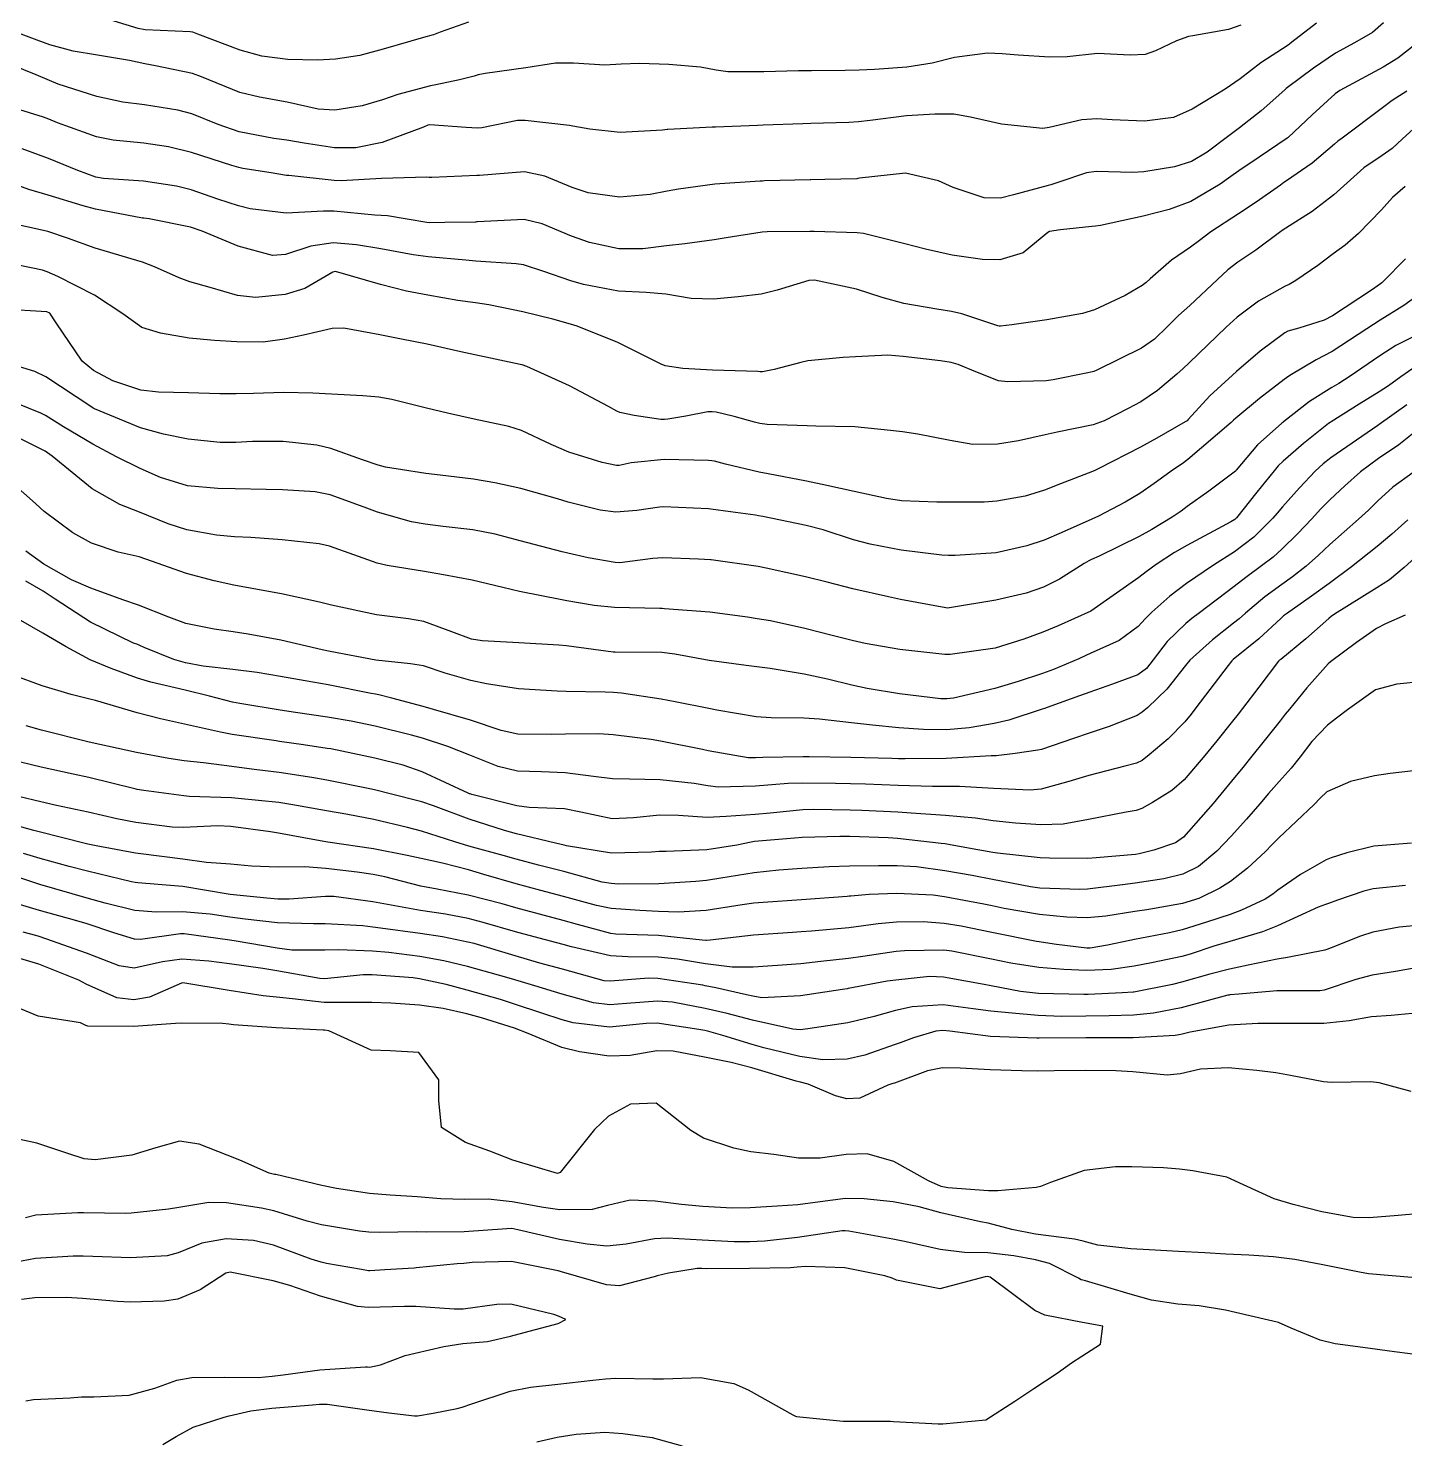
# Model space of a CAD drawing. Header units: metres. Extents: x 307586 to 320046, y 7427249 to 7434250.
# Drawn here: x 319267.7 to 319325.6, y 7429611.4 to 7429670.7 of the extents above; entities that cross this region are included whole.
import ezdxf

# ---------------------------------------------------------------- set-up
doc = ezdxf.new("R2010")
doc.units = ezdxf.units.M
doc.header["$MEASUREMENT"] = 0
doc.layers.add('Curvas de Nivel 1m', color=11, linetype='Continuous')
doc.layers.add('Curvas de Nivel 5m', color=15, linetype='Continuous')

msp = doc.modelspace()

# ---------------------------------------------------------------- linework, layer by layer
at = {"layer": 'Curvas de Nivel 1m', "flags": 128}
for points, elevation in [([(319324.676, 7429670.905), (319324.214, 7429670.502), (319323.452, 7429670.058), (319322.659, 7429669.629), (319321.727, 7429669.004), (319320.644, 7429668.188), (319320.59, 7429668.144), (319320.527, 7429668.091), (319319.531, 7429667.204), (319318.627, 7429666.494), (319318.124, 7429666.117), (319317.27, 7429665.473), (319316.607, 7429665.083), (319315.888, 7429664.863), (319314.6, 7429664.642), (319314.145, 7429664.621), (319312.6, 7429664.66), (319312.195, 7429664.598), (319311.042, 7429664.206), (319310.703, 7429664.098), (319310.592, 7429664.07), (319309.128, 7429663.684), (319308.586, 7429663.545), (319307.902, 7429663.557), (319306.59, 7429663.995), (319305.976, 7429664.266), (319304.598, 7429664.595), (319302.66, 7429664.375), (319302.593, 7429664.361), (319302.546, 7429664.358), (319301.212, 7429664.324), (319300.613, 7429664.309), (319300.593, 7429664.309), (319298.678, 7429664.264), (319298.592, 7429664.26), (319298.495, 7429664.255), (319296.59, 7429664.129), (319295.062, 7429663.922), (319294.587, 7429663.832), (319293.867, 7429663.692), (319292.584, 7429663.581), (319291.261, 7429663.769), (319290.588, 7429663.985), (319289.44, 7429664.462), (319288.595, 7429664.645), (319286.703, 7429664.498), (319286.593, 7429664.488), (319284.7, 7429664.411), (319284.592, 7429664.411), (319284.487, 7429664.417), (319282.591, 7429664.366), (319280.889, 7429664.268), (319280.59, 7429664.277), (319278.69, 7429664.491), (319278.592, 7429664.495), (319278.506, 7429664.506), (319277.953, 7429664.6), (319276.762, 7429664.785), (319276.595, 7429664.824), (319276.3, 7429664.919), (319274.601, 7429665.463), (319273.64, 7429665.691), (319272.605, 7429665.845), (319271.31, 7429665.978), (319270.607, 7429666.111), (319268.973, 7429666.706), (319268.615, 7429666.859), (319268.385, 7429666.945), (319266.624, 7429667.482)], 797), ([(319318.673, 7429670.806), (319318.164, 7429670.624), (319316.666, 7429670.365), (319316.478, 7429670.33), (319315.978, 7429670.147), (319315.091, 7429669.724), (319314.657, 7429669.568), (319314.033, 7429669.545), (319312.657, 7429669.617), (319311.379, 7429669.479), (319310.655, 7429669.459), (319309.329, 7429669.551), (319308.657, 7429669.596), (319308.041, 7429669.624), (319306.655, 7429669.443), (319305.715, 7429669.207), (319304.65, 7429669.036), (319303.295, 7429668.946), (319302.649, 7429668.913), (319302.061, 7429668.903), (319300.649, 7429668.889), (319300.097, 7429668.887), (319298.648, 7429668.851), (319297.125, 7429668.85), (319296.648, 7429668.917), (319295.989, 7429669.047), (319294.65, 7429669.148), (319293.427, 7429669.195), (319292.65, 7429669.165), (319291.962, 7429669.125), (319290.65, 7429669.205), (319289.899, 7429669.209), (319288.648, 7429669.016), (319286.932, 7429668.782), (319286.645, 7429668.722), (319286.478, 7429668.668), (319285.864, 7429668.508), (319284.861, 7429668.296), (319284.639, 7429668.257), (319283.274, 7429667.899), (319282.63, 7429667.664), (319281.766, 7429667.418), (319280.623, 7429667.231), (319279.92, 7429667.28), (319278.628, 7429667.573), (319277.457, 7429667.781), (319276.633, 7429667.985), (319275.025, 7429668.636), (319274.644, 7429668.774), (319273.087, 7429669.103), (319272.648, 7429669.188), (319272.001, 7429669.325), (319270.652, 7429669.549), (319269.639, 7429669.715), (319268.656, 7429669.982), (319268.116, 7429670.177), (319266.663, 7429670.725)], 799), ([(319321.859, 7429670.895), (319320.822, 7429670.088), (319320.732, 7429670.019), (319320.662, 7429669.972), (319319.525, 7429669.231), (319318.647, 7429668.559), (319318.023, 7429668.119), (319316.634, 7429667.272), (319315.846, 7429666.933), (319314.629, 7429666.772), (319313.274, 7429666.825), (319312.63, 7429666.867), (319312.002, 7429666.824), (319310.626, 7429666.503), (319310.366, 7429666.472), (319308.627, 7429666.645), (319307.329, 7429666.948), (319306.631, 7429667.066), (319305.829, 7429667.07), (319304.63, 7429666.995), (319303.117, 7429666.8), (319302.619, 7429666.741), (319302.208, 7429666.725), (319300.618, 7429666.681), (319300.284, 7429666.667), (319298.617, 7429666.607), (319298.372, 7429666.599), (319296.615, 7429666.524), (319296.477, 7429666.519), (319294.613, 7429666.428), (319294.588, 7429666.426), (319294.394, 7429666.403), (319292.612, 7429666.3), (319291.329, 7429666.443), (319290.615, 7429666.568), (319290.48, 7429666.586), (319288.618, 7429666.808), (319288.292, 7429666.801), (319286.794, 7429666.497), (319286.613, 7429666.48), (319286.141, 7429666.505), (319284.614, 7429666.625), (319284.529, 7429666.607), (319284.35, 7429666.524), (319282.606, 7429665.88), (319281.505, 7429665.66), (319280.604, 7429665.661), (319279.339, 7429665.849), (319278.607, 7429665.977), (319278.062, 7429666.053), (319276.61, 7429666.333), (319275.729, 7429666.629), (319274.619, 7429667.076), (319274.031, 7429667.239), (319272.625, 7429667.457), (319271.726, 7429667.579), (319270.63, 7429667.808), (319269.009, 7429668.334), (319268.64, 7429668.485), (319268.086, 7429668.718), (319267.048, 7429669.135)], 798), ([(319326.041, 7429670.026), (319325.274, 7429669.417), (319324.653, 7429669.039), (319322.845, 7429668.067), (319322.642, 7429667.929), (319321.673, 7429667.039), (319320.666, 7429666.09), (319320.644, 7429666.069), (319320.622, 7429666.055), (319319.447, 7429665.265), (319318.602, 7429664.692), (319318.265, 7429664.447), (319317.815, 7429664.122), (319316.586, 7429663.401), (319315.669, 7429663.062), (319314.579, 7429662.78), (319312.785, 7429662.397), (319312.575, 7429662.364), (319312.42, 7429662.346), (319311.103, 7429662.205), (319310.644, 7429662.137), (319310.571, 7429662.092), (319309.532, 7429661.247), (319308.554, 7429660.955), (319307.833, 7429660.962), (319306.556, 7429661.145), (319305.428, 7429661.403), (319304.563, 7429661.623), (319302.824, 7429662.051), (319302.57, 7429662.088), (319300.759, 7429662.139), (319300.57, 7429662.143), (319298.788, 7429662.13), (319298.569, 7429662.111), (319297.059, 7429661.879), (319296.564, 7429661.795), (319295.329, 7429661.625), (319294.56, 7429661.543), (319293.558, 7429661.415), (319292.558, 7429661.409), (319291.324, 7429661.68), (319290.565, 7429661.948), (319289.34, 7429662.462), (319288.575, 7429662.648), (319286.62, 7429662.546), (319286.573, 7429662.542), (319286.535, 7429662.538), (319285.24, 7429662.513), (319284.586, 7429662.507), (319284.487, 7429662.521), (319282.832, 7429662.802), (319282.576, 7429662.815), (319282.308, 7429662.82), (319280.577, 7429662.995), (319280.154, 7429662.998), (319278.576, 7429662.913), (319277.063, 7429663.098), (319276.579, 7429663.22), (319275.706, 7429663.505), (319274.585, 7429663.885), (319273.976, 7429664.038), (319272.589, 7429664.256), (319270.908, 7429664.368), (319270.59, 7429664.428), (319269.828, 7429664.698), (319268.598, 7429665.208), (319267.486, 7429665.611)], 796), ([(319326.071, 7429666.583), (319325.465, 7429666.032), (319325.03, 7429665.623), (319324.612, 7429665.335), (319323.842, 7429664.814), (319323.007, 7429664.064), (319322.589, 7429663.674), (319321.682, 7429662.979), (319320.575, 7429662.279), (319320.458, 7429662.208), (319320.298, 7429662.093), (319319.308, 7429661.357), (319318.554, 7429660.847), (319318.136, 7429660.529), (319317.696, 7429660.123), (319316.532, 7429659.033), (319316.063, 7429658.609), (319315.597, 7429658.149), (319315.049, 7429657.623), (319314.514, 7429657.24), (319312.633, 7429656.317), (319312.504, 7429656.267), (319312.443, 7429656.251), (319312.182, 7429656.193), (319310.8, 7429655.905), (319310.498, 7429655.87), (319308.894, 7429655.829), (319308.498, 7429655.874), (319307.546, 7429656.244), (319306.807, 7429656.557), (319306.507, 7429656.642), (319306.068, 7429656.704), (319304.502, 7429656.894), (319303.85, 7429656.943), (319302.501, 7429656.882), (319301.973, 7429656.844), (319300.499, 7429656.709), (319300.193, 7429656.638), (319299.08, 7429656.344), (319298.593, 7429656.248), (319298.492, 7429656.249), (319298.394, 7429656.254), (319296.492, 7429656.31), (319295.243, 7429656.393), (319294.494, 7429656.493), (319294.335, 7429656.563), (319292.509, 7429657.476), (319290.808, 7429658.158), (319290.52, 7429658.251), (319289.787, 7429658.457), (319288.526, 7429658.765), (319287.096, 7429659.059), (319286.529, 7429659.143), (319285.79, 7429659.248), (319284.532, 7429659.46), (319283.634, 7429659.634), (319282.537, 7429659.909), (319280.657, 7429660.454), (319280.542, 7429660.432), (319279.364, 7429659.752), (319278.532, 7429659.5), (319277.287, 7429659.365), (319276.531, 7429659.446), (319275.383, 7429659.783), (319274.537, 7429660.023), (319274.081, 7429660.189), (319273.05, 7429660.662), (319272.546, 7429660.846), (319272.301, 7429660.918), (319270.554, 7429661.44), (319269.401, 7429661.86), (319268.564, 7429662.138), (319266.755, 7429662.552)], 794), ([(319325.585, 7429664.03), (319325.056, 7429663.567), (319324.583, 7429663.044), (319323.622, 7429662.054), (319323.057, 7429661.572), (319322.56, 7429661.197), (319321.911, 7429660.718), (319320.993, 7429660.086), (319320.709, 7429659.92), (319320.54, 7429659.838), (319319.421, 7429659.214), (319318.527, 7429658.543), (319318.063, 7429658.117), (319316.508, 7429656.621), (319316.257, 7429656.39), (319315.987, 7429656.145), (319315.179, 7429655.467), (319314.485, 7429654.99), (319313.946, 7429654.703), (319312.933, 7429654.183), (319312.471, 7429654.017), (319310.965, 7429653.708), (319310.467, 7429653.598), (319309.337, 7429653.348), (319308.463, 7429653.211), (319307.416, 7429653.199), (319306.464, 7429653.36), (319305.108, 7429653.632), (319304.467, 7429653.721), (319303.969, 7429653.789), (319302.469, 7429653.939), (319300.83, 7429653.965), (319300.469, 7429653.973), (319298.779, 7429654.037), (319298.47, 7429654.081), (319298.255, 7429654.137), (319297.404, 7429654.366), (319296.648, 7429654.551), (319296.475, 7429654.571), (319296.293, 7429654.564), (319295.365, 7429654.391), (319294.61, 7429654.26), (319294.471, 7429654.247), (319294.32, 7429654.251), (319293.198, 7429654.419), (319292.591, 7429654.545), (319292.475, 7429654.593), (319292.118, 7429654.792), (319290.485, 7429655.653), (319288.69, 7429656.468), (319288.494, 7429656.536), (319288.408, 7429656.558), (319286.5, 7429656.959), (319285.917, 7429657.09), (319284.506, 7429657.402), (319283.431, 7429657.614), (319282.512, 7429657.801), (319280.997, 7429658.084), (319280.515, 7429658.066), (319279.312, 7429657.781), (319278.508, 7429657.616), (319277.61, 7429657.499), (319276.506, 7429657.506), (319275.573, 7429657.563), (319274.508, 7429657.666), (319273.298, 7429657.872), (319272.515, 7429658.115), (319271.724, 7429658.678), (319270.531, 7429659.463), (319268.99, 7429660.254), (319268.54, 7429660.452), (319268.341, 7429660.513), (319267.319, 7429660.728)], 793), ([(319325.59, 7429660.997), (319324.663, 7429660.039), (319324.598, 7429659.984), (319324.542, 7429659.943), (319324.17, 7429659.677), (319322.528, 7429658.594), (319322.179, 7429658.421), (319321.116, 7429658.084), (319320.656, 7429657.955), (319320.521, 7429657.891), (319319.492, 7429657.121), (319318.504, 7429656.265), (319318.329, 7429656.113), (319317.378, 7429655.238), (319316.474, 7429654.244), (319316.422, 7429654.193), (319316.344, 7429654.141), (319315.156, 7429653.463), (319314.462, 7429653.078), (319312.711, 7429652.186), (319312.542, 7429652.098), (319312.451, 7429652.058), (319311.102, 7429651.545), (319310.439, 7429651.276), (319309.625, 7429651.028), (319308.432, 7429650.812), (319307.897, 7429650.772), (319306.431, 7429650.775), (319305.917, 7429650.779), (319304.431, 7429650.833), (319303.796, 7429650.926), (319302.437, 7429651.223), (319301.29, 7429651.472), (319300.443, 7429651.654), (319298.828, 7429651.966), (319298.448, 7429652.039), (319297.036, 7429652.371), (319296.571, 7429652.495), (319296.454, 7429652.51), (319296.314, 7429652.522), (319294.455, 7429652.569), (319293.072, 7429652.421), (319292.568, 7429652.312), (319292.451, 7429652.31), (319291.85, 7429652.436), (319290.457, 7429652.878), (319289.718, 7429653.2), (319288.466, 7429653.778), (319287.937, 7429653.948), (319286.471, 7429654.262), (319285.352, 7429654.511), (319284.475, 7429654.719), (319283.017, 7429655.081), (319282.479, 7429655.176), (319281.798, 7429655.239), (319280.48, 7429655.315), (319279.703, 7429655.356), (319278.481, 7429655.383), (319277.214, 7429655.343), (319276.48, 7429655.319), (319275.79, 7429655.317), (319274.48, 7429655.359), (319273.211, 7429655.39), (319272.481, 7429655.473), (319271.295, 7429655.872), (319270.489, 7429656.296), (319270.017, 7429656.695), (319268.92, 7429658.303), (319268.654, 7429658.709), (319268.523, 7429658.767), (319266.668, 7429658.882)], 792), ([(319326.54, 7429659.756), (319325.525, 7429659.038), (319324.527, 7429658.423), (319323.972, 7429658.048), (319322.513, 7429657.105), (319321.842, 7429656.744), (319320.744, 7429656.088), (319320.602, 7429655.988), (319320.5, 7429655.923), (319319.461, 7429655.127), (319318.476, 7429654.307), (319318.374, 7429654.212), (319318.268, 7429654.113), (319316.457, 7429652.56), (319316.211, 7429652.387), (319315.849, 7429652.146), (319315.036, 7429651.562), (319314.438, 7429651.138), (319313.826, 7429650.775), (319312.704, 7429650.186), (319312.422, 7429650.058), (319311.137, 7429649.482), (319310.413, 7429649.182), (319309.684, 7429648.943), (319308.407, 7429648.649), (319306.675, 7429648.526), (319306.406, 7429648.528), (319306.124, 7429648.545), (319304.408, 7429648.758), (319303.115, 7429649.005), (319302.412, 7429649.193), (319301.135, 7429649.604), (319300.418, 7429649.798), (319298.602, 7429650.167), (319298.421, 7429650.201), (319298.289, 7429650.22), (319297.243, 7429650.368), (319296.424, 7429650.483), (319296.315, 7429650.491), (319294.426, 7429650.577), (319294.263, 7429650.565), (319293.311, 7429650.417), (319292.422, 7429650.357), (319291.771, 7429650.437), (319290.428, 7429650.775), (319289.977, 7429650.907), (319288.436, 7429651.342), (319287.344, 7429651.582), (319286.442, 7429651.739), (319285.048, 7429651.91), (319284.445, 7429651.983), (319282.747, 7429652.247), (319282.45, 7429652.323), (319281.792, 7429652.557), (319280.457, 7429653.028), (319279.867, 7429653.167), (319278.46, 7429653.327), (319277.17, 7429653.319), (319276.459, 7429653.278), (319275.811, 7429653.274), (319274.461, 7429653.416), (319273.43, 7429653.623), (319272.465, 7429653.895), (319270.535, 7429654.689), (319270.473, 7429654.724), (319270.378, 7429654.787), (319268.486, 7429656.042), (319268.028, 7429656.256), (319266.493, 7429656.725)], 791), ([(319326.045, 7429656.487), (319325.396, 7429656.031), (319324.877, 7429655.657), (319324.493, 7429655.406), (319323.651, 7429654.887), (319322.474, 7429654.147), (319322.43, 7429654.114), (319322.367, 7429654.071), (319321.314, 7429653.232), (319320.457, 7429652.489), (319320.253, 7429652.294), (319320.076, 7429652.094), (319319.348, 7429651.192), (319318.497, 7429650.109), (319318.461, 7429650.071), (319318.422, 7429650.043), (319318.257, 7429649.949), (319316.411, 7429648.95), (319315.898, 7429648.655), (319315.125, 7429648.153), (319314.709, 7429647.847), (319314.397, 7429647.606), (319312.383, 7429646.19), (319311.005, 7429645.573), (319310.369, 7429645.313), (319309.57, 7429645.013), (319308.359, 7429644.638), (319306.468, 7429644.372), (319306.354, 7429644.369), (319306.242, 7429644.374), (319304.356, 7429644.583), (319302.901, 7429644.844), (319302.359, 7429644.964), (319301.511, 7429645.169), (319300.364, 7429645.464), (319298.926, 7429645.785), (319298.368, 7429645.88), (319297.955, 7429645.943), (319296.371, 7429646.151), (319294.474, 7429646.297), (319294.372, 7429646.306), (319294.279, 7429646.309), (319292.372, 7429646.35), (319291.516, 7429646.439), (319290.376, 7429646.634), (319290.156, 7429646.673), (319288.381, 7429647.024), (319287.674, 7429647.19), (319286.388, 7429647.491), (319285.183, 7429647.72), (319284.393, 7429647.863), (319282.821, 7429648.119), (319282.398, 7429648.212), (319281.419, 7429648.56), (319280.406, 7429648.926), (319279.96, 7429649.022), (319278.409, 7429649.195), (319277.095, 7429649.295), (319276.41, 7429649.319), (319275.658, 7429649.38), (319274.413, 7429649.616), (319273.625, 7429649.862), (319272.42, 7429650.348), (319271.598, 7429650.678), (319270.433, 7429651.33), (319268.753, 7429652.707), (319268.455, 7429652.918), (319267.253, 7429653.521)], 789), ([(319325.656, 7429654.858), (319324.494, 7429654.04), (319324.429, 7429653.998), (319322.459, 7429652.634), (319322.142, 7429652.388), (319321.802, 7429652.077), (319321.144, 7429651.381), (319320.43, 7429650.577), (319320.21, 7429650.309), (319320.023, 7429650.094), (319319.22, 7429649.297), (319318.409, 7429648.691), (319317.525, 7429648.123), (319316.395, 7429647.363), (319315.704, 7429646.832), (319314.941, 7429646.154), (319314.665, 7429645.871), (319314.374, 7429645.556), (319313.572, 7429644.964), (319312.356, 7429644.416), (319312.199, 7429644.347), (319311.87, 7429644.195), (319310.811, 7429643.743), (319310.347, 7429643.574), (319309.327, 7429643.236), (319308.34, 7429642.944), (319306.617, 7429642.537), (319306.335, 7429642.508), (319306.078, 7429642.52), (319304.337, 7429642.72), (319302.987, 7429642.948), (319302.341, 7429643.09), (319301.325, 7429643.338), (319300.345, 7429643.555), (319298.904, 7429643.787), (319298.348, 7429643.854), (319297.901, 7429643.909), (319296.35, 7429644.126), (319294.907, 7429644.394), (319294.353, 7429644.458), (319292.393, 7429644.469), (319292.353, 7429644.468), (319292.309, 7429644.475), (319290.356, 7429644.738), (319290.039, 7429644.77), (319288.357, 7429644.869), (319286.807, 7429644.943), (319286.358, 7429645.025), (319285.536, 7429645.333), (319284.365, 7429645.759), (319283.713, 7429645.877), (319282.368, 7429646.036), (319280.487, 7429646.453), (319280.372, 7429646.48), (319279.977, 7429646.574), (319278.378, 7429646.919), (319277.989, 7429646.986), (319276.383, 7429647.285), (319275.55, 7429647.464), (319274.39, 7429647.77), (319272.684, 7429648.38), (319272.4, 7429648.474), (319271.523, 7429648.679), (319270.406, 7429649.047), (319269.621, 7429649.488), (319268.42, 7429650.378), (319268.242, 7429650.534), (319268.049, 7429650.716), (319266.444, 7429652.127)], 788), ([(319326.365, 7429654.021), (319325.32, 7429653.176), (319324.459, 7429652.6), (319323.704, 7429652.051), (319323.048, 7429651.457), (319322.435, 7429650.886), (319322.027, 7429650.475), (319321.668, 7429650.078), (319321.061, 7429649.439), (319320.41, 7429648.809), (319320.032, 7429648.468), (319319.554, 7429648.098), (319318.892, 7429647.611), (319318.394, 7429647.227), (319316.946, 7429646.132), (319316.628, 7429645.887), (319316.376, 7429645.676), (319315.591, 7429644.921), (319314.998, 7429644.154), (319314.712, 7429643.794), (319314.347, 7429643.527), (319313.291, 7429643.125), (319312.339, 7429642.793), (319311.897, 7429642.634), (319310.693, 7429642.206), (319310.429, 7429642.112), (319310.331, 7429642.074), (319308.935, 7429641.613), (319308.322, 7429641.472), (319307.266, 7429641.298), (319306.317, 7429641.217), (319305.356, 7429641.231), (319304.318, 7429641.295), (319303.213, 7429641.403), (319302.321, 7429641.5), (319300.981, 7429641.665), (319300.324, 7429641.706), (319298.956, 7429641.711), (319298.324, 7429641.754), (319296.665, 7429642.038), (319296.329, 7429642.106), (319294.926, 7429642.394), (319294.334, 7429642.505), (319292.665, 7429642.753), (319292.336, 7429642.782), (319291.974, 7429642.797), (319290.337, 7429642.825), (319289.96, 7429642.831), (319288.338, 7429642.939), (319286.995, 7429643.146), (319286.341, 7429643.286), (319285.261, 7429643.594), (319284.347, 7429643.897), (319283.808, 7429643.988), (319282.349, 7429644.134), (319280.426, 7429644.495), (319280.352, 7429644.513), (319280.09, 7429644.573), (319278.357, 7429644.982), (319276.981, 7429645.232), (319276.36, 7429645.327), (319275.551, 7429645.438), (319274.363, 7429645.673), (319273.653, 7429645.938), (319272.371, 7429646.452), (319271.726, 7429646.676), (319270.38, 7429647.157), (319269.569, 7429647.514), (319268.395, 7429648.172), (319267.645, 7429648.721)], 787), ([(319325.922, 7429652.025), (319325.068, 7429651.409), (319324.435, 7429650.822), (319324.044, 7429650.43), (319323.617, 7429650.052), (319322.412, 7429648.995), (319321.937, 7429648.545), (319321.421, 7429648.08), (319320.846, 7429647.638), (319320.395, 7429647.319), (319319.688, 7429646.799), (319318.87, 7429646.105), (319318.611, 7429645.876), (319318.377, 7429645.685), (319317.496, 7429644.993), (319316.54, 7429644.137), (319316.351, 7429643.913), (319315.571, 7429642.917), (319314.769, 7429642.156), (319314.534, 7429641.954), (319314.328, 7429641.811), (319313.152, 7429641.346), (319312.316, 7429641.073), (319311.658, 7429640.851), (319310.306, 7429640.39), (319310.16, 7429640.356), (319309.204, 7429640.221), (319308.409, 7429640.122), (319308.302, 7429640.12), (319308.19, 7429640.12), (319306.3, 7429640.009), (319304.586, 7429639.991), (319304.3, 7429640), (319304.025, 7429640.009), (319302.3, 7429640.052), (319300.553, 7429640.075), (319300.3, 7429640.074), (319298.603, 7429640.044), (319298.3, 7429640.032), (319297.986, 7429640.041), (319296.302, 7429640.333), (319296.07, 7429640.382), (319294.308, 7429640.741), (319293.907, 7429640.808), (319292.312, 7429641.008), (319291.71, 7429641.038), (319290.312, 7429641.031), (319289.746, 7429641.021), (319288.311, 7429641.032), (319287.612, 7429641.182), (319286.32, 7429641.616), (319284.773, 7429642.069), (319284.328, 7429642.187), (319283.02, 7429642.54), (319282.47, 7429642.684), (319282.334, 7429642.707), (319282.147, 7429642.739), (319280.338, 7429643.097), (319279.698, 7429643.218), (319278.342, 7429643.458), (319277.357, 7429643.619), (319276.344, 7429643.74), (319275.096, 7429643.882), (319274.347, 7429644.019), (319273.86, 7429644.16), (319272.616, 7429644.666), (319272.437, 7429644.752), (319272.354, 7429644.789), (319272.169, 7429644.857), (319270.363, 7429645.737), (319268.874, 7429646.705), (319268.378, 7429647.03), (319267.648, 7429647.457)], 786), ([(319325.991, 7429648.44), (319325.538, 7429648.029), (319324.92, 7429647.512), (319324.394, 7429647.178), (319322.608, 7429646.067), (319322.478, 7429645.972), (319322.38, 7429645.889), (319321.41, 7429645.037), (319320.354, 7429644.17), (319320.308, 7429644.136), (319320.268, 7429644.091), (319319.431, 7429643.01), (319318.744, 7429642.106), (319318.563, 7429641.875), (319318.325, 7429641.569), (319317.677, 7429640.755), (319317.165, 7429640.127), (319316.293, 7429639.111), (319315.776, 7429638.657), (319314.963, 7429638.153), (319314.525, 7429637.914), (319314.28, 7429637.826), (319313.86, 7429637.747), (319312.276, 7429637.449), (319311.218, 7429637.256), (319310.273, 7429637.216), (319309.209, 7429637.285), (319308.275, 7429637.396), (319307.535, 7429637.5), (319306.276, 7429637.618), (319304.838, 7429637.714), (319304.275, 7429637.752), (319302.761, 7429637.817), (319302.276, 7429637.835), (319300.737, 7429637.864), (319300.276, 7429637.85), (319298.907, 7429637.71), (319298.273, 7429637.659), (319297.067, 7429637.572), (319296.27, 7429637.528), (319295.056, 7429637.607), (319294.271, 7429637.634), (319293.174, 7429637.511), (319292.268, 7429637.469), (319290.964, 7429637.751), (319290.275, 7429637.89), (319288.79, 7429637.95), (319288.276, 7429638.024), (319286.385, 7429638.498), (319286.306, 7429638.523), (319286.283, 7429638.53), (319286.228, 7429638.556), (319284.292, 7429639.453), (319283.497, 7429639.734), (319282.298, 7429640.027), (319280.463, 7429640.407), (319280.302, 7429640.431), (319279.303, 7429640.58), (319278.305, 7429640.724), (319278.154, 7429640.744), (319276.309, 7429641.022), (319275.82, 7429641.115), (319274.315, 7429641.443), (319273.303, 7429641.671), (319272.322, 7429641.923), (319270.578, 7429642.439), (319270.33, 7429642.506), (319269.552, 7429642.698), (319268.336, 7429643.062), (319267.113, 7429643.501)], 784), ([(319325.576, 7429646.028), (319324.753, 7429645.66), (319324.374, 7429645.463), (319323.533, 7429644.885), (319322.44, 7429644.069), (319322.352, 7429643.99), (319321.449, 7429642.972), (319320.718, 7429642.086), (319320.545, 7429641.872), (319320.325, 7429641.594), (319319.662, 7429640.747), (319319.148, 7429640.102), (319318.767, 7429639.636), (319318.292, 7429639.062), (319317.514, 7429638.122), (319316.269, 7429636.709), (319315.941, 7429636.469), (319315.022, 7429636.152), (319314.414, 7429636.005), (319314.26, 7429635.981), (319312.61, 7429635.832), (319312.257, 7429635.814), (319310.642, 7429635.82), (319310.257, 7429635.842), (319308.46, 7429636.028), (319308.26, 7429636.06), (319307.239, 7429636.245), (319306.407, 7429636.4), (319306.265, 7429636.419), (319306.093, 7429636.434), (319304.258, 7429636.651), (319303.864, 7429636.681), (319302.259, 7429636.729), (319301.841, 7429636.733), (319300.258, 7429636.688), (319299.926, 7429636.666), (319298.255, 7429636.516), (319298.113, 7429636.495), (319297.507, 7429636.361), (319296.251, 7429636.166), (319294.542, 7429636.105), (319294.25, 7429636.103), (319293.921, 7429636.076), (319292.249, 7429636.035), (319290.358, 7429636.343), (319290.252, 7429636.37), (319289.9, 7429636.454), (319288.259, 7429636.849), (319287.754, 7429636.984), (319286.267, 7429637.46), (319284.771, 7429638.019), (319284.278, 7429638.184), (319282.899, 7429638.541), (319282.403, 7429638.667), (319282.284, 7429638.697), (319282.101, 7429638.736), (319280.288, 7429639.096), (319279.654, 7429639.211), (319278.291, 7429639.421), (319277.237, 7429639.55), (319276.293, 7429639.669), (319275.102, 7429639.825), (319274.296, 7429639.912), (319273.648, 7429640.001), (319272.299, 7429640.266), (319270.303, 7429640.69), (319268.31, 7429641.204), (319267.659, 7429641.373)], 783), ([(319326.345, 7429643.236), (319325.239, 7429643.136), (319324.341, 7429642.886), (319323.162, 7429642.058), (319322.697, 7429641.695), (319322.323, 7429641.409), (319321.667, 7429640.722), (319321.171, 7429640.081), (319320.787, 7429639.596), (319320.292, 7429639.048), (319319.843, 7429638.539), (319319.476, 7429638.098), (319318.919, 7429637.461), (319318.269, 7429636.748), (319317.677, 7429636.119), (319316.908, 7429635.476), (319316.248, 7429635.153), (319315.441, 7429634.952), (319314.242, 7429634.77), (319313.707, 7429634.702), (319312.238, 7429634.524), (319311.915, 7429634.508), (319310.238, 7429634.565), (319309.84, 7429634.613), (319308.243, 7429634.925), (319307.398, 7429635.091), (319306.248, 7429635.293), (319305.062, 7429635.454), (319304.245, 7429635.501), (319303.454, 7429635.496), (319302.245, 7429635.485), (319301.382, 7429635.457), (319300.244, 7429635.39), (319299.268, 7429635.315), (319298.241, 7429635.202), (319296.843, 7429634.975), (319296.238, 7429634.879), (319295.785, 7429634.837), (319294.236, 7429634.749), (319292.546, 7429634.735), (319292.236, 7429634.752), (319291.855, 7429634.816), (319290.241, 7429635.261), (319289.173, 7429635.531), (319288.246, 7429635.775), (319287.699, 7429635.929), (319286.251, 7429636.332), (319285.665, 7429636.506), (319284.259, 7429636.955), (319283.678, 7429637.113), (319282.266, 7429637.44), (319281.177, 7429637.653), (319280.272, 7429637.811), (319278.78, 7429638.081), (319278.276, 7429638.156), (319276.56, 7429638.334), (319276.279, 7429638.353), (319274.499, 7429638.418), (319274.28, 7429638.433), (319272.6, 7429638.665), (319272.325, 7429638.711), (319272.283, 7429638.717), (319272.222, 7429638.732), (319270.288, 7429639.205), (319269.634, 7429639.352), (319268.292, 7429639.645), (319267.426, 7429639.854)], 782), ([(319326.298, 7429639.528), (319324.956, 7429639.374), (319324.295, 7429639.283), (319323.28, 7429639.042), (319322.288, 7429638.605), (319322.011, 7429638.347), (319321.754, 7429638.075), (319320.269, 7429636.673), (319319.983, 7429636.375), (319319.718, 7429636.095), (319318.956, 7429635.4), (319318.244, 7429634.844), (319317.802, 7429634.555), (319316.922, 7429634.13), (319316.231, 7429633.924), (319314.729, 7429633.654), (319314.227, 7429633.579), (319313.011, 7429633.386), (319312.224, 7429633.311), (319311.373, 7429633.342), (319310.225, 7429633.462), (319308.743, 7429633.709), (319308.229, 7429633.816), (319307.88, 7429633.886), (319306.232, 7429634.204), (319305.752, 7429634.265), (319304.233, 7429634.332), (319303.063, 7429634.292), (319302.303, 7429634.229), (319302.232, 7429634.22), (319302.143, 7429634.213), (319300.23, 7429634.068), (319298.615, 7429633.961), (319298.229, 7429633.932), (319297.737, 7429633.867), (319296.225, 7429633.63), (319295.062, 7429633.554), (319294.225, 7429633.585), (319293.441, 7429633.624), (319292.226, 7429633.712), (319291.622, 7429633.832), (319290.23, 7429634.208), (319289.282, 7429634.46), (319288.236, 7429634.749), (319286.889, 7429635.14), (319286.241, 7429635.327), (319285.149, 7429635.605), (319284.246, 7429635.807), (319283.658, 7429635.939), (319282.25, 7429636.216), (319280.329, 7429636.492), (319280.252, 7429636.502), (319279.857, 7429636.574), (319278.257, 7429636.87), (319277.926, 7429636.927), (319276.261, 7429637.153), (319275.713, 7429637.174), (319274.26, 7429637.103), (319273.786, 7429637.122), (319272.263, 7429637.319), (319271.468, 7429637.475), (319270.269, 7429637.749), (319268.939, 7429638.038), (319268.275, 7429638.185), (319266.389, 7429638.631)], 781), ([(319325.595, 7429634.674), (319324.24, 7429634.533), (319323.845, 7429634.437), (319322.741, 7429634.055), (319322.369, 7429633.921), (319322.231, 7429633.874), (319321.923, 7429633.758), (319320.222, 7429632.981), (319319.584, 7429632.732), (319318.215, 7429632.326), (319317.547, 7429632.12), (319316.554, 7429631.788), (319316.206, 7429631.694), (319314.924, 7429631.431), (319314.2, 7429631.289), (319313.227, 7429631.14), (319312.197, 7429631.1), (319311.245, 7429631.147), (319310.198, 7429631.231), (319309.013, 7429631.41), (319308.203, 7429631.576), (319306.541, 7429631.922), (319306.208, 7429631.959), (319304.55, 7429631.935), (319304.207, 7429631.905), (319302.809, 7429631.689), (319302.203, 7429631.606), (319301.04, 7429631.478), (319300.199, 7429631.389), (319299.224, 7429631.313), (319298.196, 7429631.241), (319297.316, 7429631.244), (319296.198, 7429631.388), (319295.013, 7429631.58), (319294.202, 7429631.665), (319292.935, 7429631.679), (319292.202, 7429631.719), (319290.56, 7429632.093), (319290.209, 7429632.192), (319289.203, 7429632.46), (319288.216, 7429632.732), (319286.853, 7429633.125), (319286.221, 7429633.286), (319285.269, 7429633.463), (319284.224, 7429633.627), (319283.456, 7429633.762), (319282.227, 7429633.991), (319280.586, 7429634.209), (319280.229, 7429634.214), (319278.712, 7429634.101), (319278.228, 7429634.102), (319277.769, 7429634.137), (319276.23, 7429634.293), (319274.245, 7429634.628), (319274.059, 7429634.643), (319272.346, 7429634.78), (319272.234, 7429634.793), (319272.082, 7429634.824), (319270.239, 7429635.277), (319269.465, 7429635.474), (319268.244, 7429635.811), (319267.545, 7429636.019)], 779), ([(319326.223, 7429633.01), (319325.324, 7429632.927), (319324.22, 7429632.712), (319323.712, 7429632.551), (319322.479, 7429632.057), (319322.286, 7429631.985), (319322.211, 7429631.961), (319320.634, 7429631.656), (319320.205, 7429631.575), (319318.982, 7429631.322), (319318.199, 7429631.158), (319317.373, 7429630.944), (319316.19, 7429630.608), (319315.81, 7429630.522), (319314.183, 7429630.194), (319314.156, 7429630.188), (319313.702, 7429630.165), (319312.27, 7429630.091), (319312.182, 7429630.09), (319312.09, 7429630.089), (319310.182, 7429630.132), (319309.422, 7429630.218), (319308.186, 7429630.462), (319307.9, 7429630.522), (319306.191, 7429630.827), (319305.609, 7429630.848), (319304.189, 7429630.703), (319303.823, 7429630.649), (319302.184, 7429630.341), (319302.149, 7429630.335), (319301.951, 7429630.303), (319300.18, 7429630.045), (319298.564, 7429629.961), (319298.18, 7429630.021), (319297.911, 7429630.085), (319296.625, 7429630.373), (319296.184, 7429630.462), (319296.083, 7429630.483), (319294.189, 7429630.772), (319293.811, 7429630.781), (319292.186, 7429630.65), (319291.94, 7429630.671), (319290.193, 7429631.153), (319289.239, 7429631.418), (319288.202, 7429631.717), (319286.473, 7429632.232), (319286.21, 7429632.297), (319285.142, 7429632.511), (319284.214, 7429632.659), (319282.546, 7429632.875), (319282.217, 7429632.925), (319281.794, 7429632.977), (319280.218, 7429633.069), (319279.725, 7429633.068), (319278.218, 7429633.104), (319276.864, 7429633.255), (319276.22, 7429633.344), (319275.383, 7429633.466), (319274.222, 7429633.57), (319273.125, 7429633.559), (319272.222, 7429633.625), (319270.98, 7429633.928), (319270.227, 7429634.148), (319268.233, 7429634.71), (319266.721, 7429635.216)], 778), ([(319326.201, 7429631.242), (319325.172, 7429631.057), (319324.196, 7429630.906), (319323.514, 7429630.725), (319322.186, 7429630.273), (319322.004, 7429630.244), (319320.185, 7429630.248), (319320.036, 7429630.24), (319318.594, 7429630.106), (319318.215, 7429630.077), (319318.183, 7429630.07), (319318.138, 7429630.066), (319316.177, 7429629.535), (319315.016, 7429629.31), (319314.174, 7429629.233), (319313.149, 7429629.194), (319312.173, 7429629.184), (319311.153, 7429629.176), (319310.173, 7429629.213), (319309.079, 7429629.316), (319308.175, 7429629.393), (319307.432, 7429629.498), (319306.177, 7429629.655), (319304.874, 7429629.575), (319304.174, 7429629.426), (319303.283, 7429629.178), (319302.169, 7429628.908), (319300.496, 7429628.655), (319300.166, 7429628.616), (319299.865, 7429628.634), (319298.17, 7429629.02), (319297.109, 7429629.303), (319296.174, 7429629.513), (319294.803, 7429629.767), (319294.177, 7429629.815), (319292.878, 7429629.711), (319292.175, 7429629.659), (319291.493, 7429629.747), (319290.18, 7429630.115), (319289.025, 7429630.462), (319288.187, 7429630.712), (319287.854, 7429630.809), (319286.194, 7429631.271), (319285.204, 7429631.504), (319284.2, 7429631.688), (319282.889, 7429631.853), (319282.203, 7429631.909), (319280.795, 7429631.97), (319280.204, 7429631.96), (319278.825, 7429631.962), (319278.205, 7429632.035), (319276.486, 7429632.339), (319276.209, 7429632.379), (319274.293, 7429632.639), (319274.213, 7429632.645), (319274.137, 7429632.641), (319272.463, 7429632.412), (319272.209, 7429632.418), (319271.345, 7429632.679), (319270.217, 7429633.067), (319269.69, 7429633.223), (319268.222, 7429633.624), (319267.373, 7429633.876)], 777), ([(319326.176, 7429629.325), (319324.992, 7429629.215), (319324.174, 7429629.158), (319323.23, 7429628.992), (319322.171, 7429628.873), (319320.976, 7429628.883), (319320.171, 7429628.882), (319319.397, 7429628.872), (319318.17, 7429628.803), (319316.546, 7429628.514), (319316.166, 7429628.419), (319315.928, 7429628.38), (319314.164, 7429628.275), (319314.055, 7429628.27), (319312.164, 7429628.281), (319310.213, 7429628.258), (319310.163, 7429628.258), (319310.112, 7429628.262), (319308.164, 7429628.333), (319306.463, 7429628.553), (319306.166, 7429628.589), (319305.87, 7429628.559), (319304.928, 7429628.272), (319304.37, 7429628.068), (319304.159, 7429627.989), (319302.893, 7429627.551), (319302.149, 7429627.379), (319301.118, 7429627.345), (319300.15, 7429627.494), (319298.648, 7429627.853), (319298.158, 7429627.991), (319296.916, 7429628.369), (319296.333, 7429628.546), (319296.165, 7429628.585), (319295.915, 7429628.632), (319294.168, 7429628.891), (319293.695, 7429628.878), (319292.166, 7429628.729), (319290.634, 7429628.91), (319290.169, 7429629.035), (319289.323, 7429629.307), (319288.175, 7429629.694), (319287.582, 7429629.884), (319286.181, 7429630.284), (319285.304, 7429630.509), (319284.186, 7429630.756), (319283.918, 7429630.793), (319282.189, 7429630.923), (319281.813, 7429630.921), (319280.186, 7429630.759), (319279.992, 7429630.766), (319278.19, 7429631.091), (319277.605, 7429631.186), (319276.194, 7429631.382), (319275.332, 7429631.492), (319274.197, 7429631.573), (319273.38, 7429631.467), (319272.191, 7429631.207), (319271.565, 7429631.297), (319270.2, 7429631.826), (319268.486, 7429632.43), (319268.21, 7429632.527), (319268.07, 7429632.571), (319267.533, 7429632.72)], 776), ([(319326.076, 7429620.885), (319325.288, 7429620.815), (319324.073, 7429620.717), (319323.393, 7429620.727), (319322.077, 7429620.973), (319320.879, 7429621.28), (319320.084, 7429621.516), (319318.787, 7429622.103), (319318.096, 7429622.417), (319316.66, 7429622.693), (319316.099, 7429622.754), (319315.428, 7429622.818), (319314.1, 7429622.86), (319313.413, 7429622.853), (319312.098, 7429622.704), (319310.691, 7429622.201), (319310.264, 7429622.034), (319310.09, 7429621.996), (319308.47, 7429621.843), (319308.087, 7429621.856), (319306.372, 7429621.972), (319306.089, 7429622.031), (319305.566, 7429622.265), (319304.101, 7429623.088), (319302.989, 7429623.406), (319302.104, 7429623.381), (319301.012, 7429623.226), (319300.102, 7429623.228), (319299.069, 7429623.375), (319298.104, 7429623.494), (319297.38, 7429623.635), (319296.11, 7429624.055), (319295.572, 7429624.385), (319294.124, 7429625.536), (319293.048, 7429625.486), (319292.119, 7429624.979), (319291.527, 7429624.429), (319290.095, 7429622.617), (319289.972, 7429622.574), (319288.1, 7429623.133), (319287.13, 7429623.512), (319286.107, 7429623.879), (319285.102, 7429624.51), (319284.987, 7429625.648), (319284.999, 7429626.511), (319284.15, 7429627.661), (319282.949, 7429627.734), (319282.151, 7429627.757), (319280.374, 7429628.567), (319280.185, 7429628.591), (319280.163, 7429628.593), (319280.139, 7429628.594), (319278.164, 7429628.701), (319276.371, 7429628.823), (319276.165, 7429628.846), (319275.911, 7429628.877), (319274.166, 7429628.898), (319273.929, 7429628.878), (319272.164, 7429628.748), (319270.246, 7429628.771), (319270.164, 7429628.799), (319269.947, 7429628.91), (319268.168, 7429629.188), (319267.079, 7429629.633)], 774), ([(319325.862, 7429618.205), (319324.046, 7429618.369), (319323.663, 7429618.428), (319322.05, 7429618.751), (319320.943, 7429618.967), (319320.053, 7429619.075), (319319.012, 7429619.142), (319318.054, 7429619.193), (319317.173, 7429619.242), (319316.055, 7429619.308), (319314.831, 7429619.377), (319314.056, 7429619.42), (319312.669, 7429619.561), (319312.059, 7429619.741), (319311.7, 7429619.826), (319310.061, 7429620.026), (319309.067, 7429620.22), (319308.067, 7429620.489), (319307.749, 7429620.554), (319306.073, 7429620.932), (319305.166, 7429621.18), (319304.08, 7429621.393), (319302.863, 7429621.51), (319302.081, 7429621.526), (319301.004, 7429621.391), (319300.077, 7429621.267), (319299.207, 7429621.207), (319298.075, 7429621.132), (319297.312, 7429621.123), (319296.075, 7429621.197), (319295.19, 7429621.275), (319294.078, 7429621.417), (319293.036, 7429621.453), (319292.075, 7429621.227), (319291.432, 7429621.07), (319290.072, 7429621.052), (319289.387, 7429621.143), (319288.077, 7429621.39), (319287.071, 7429621.493), (319286.078, 7429621.487), (319285.07, 7429621.518), (319284.079, 7429621.597), (319282.947, 7429621.665), (319282.081, 7429621.739), (319280.7, 7429621.944), (319280.085, 7429622.069), (319278.152, 7429622.53), (319278.092, 7429622.539), (319277.86, 7429622.594), (319276.628, 7429623.142), (319276.1, 7429623.348), (319274.921, 7429623.816), (319274.106, 7429623.94), (319273.104, 7429623.649), (319272.1, 7429623.345), (319270.564, 7429623.149), (319270.098, 7429623.188), (319269.361, 7429623.437), (319268.104, 7429623.854), (319267.394, 7429624.012)], 773), ([(319326.007, 7429614.969), (319324.93, 7429615.11), (319324.011, 7429615.248), (319322.64, 7429615.427), (319322.016, 7429615.579), (319320.788, 7429616.079), (319320.255, 7429616.316), (319320.026, 7429616.38), (319319.663, 7429616.457), (319318.03, 7429616.842), (319316.931, 7429617.025), (319316.032, 7429617.095), (319314.927, 7429617.258), (319314.036, 7429617.506), (319312.151, 7429618.069), (319312.042, 7429618.091), (319311.974, 7429618.113), (319311.868, 7429618.183), (319310.645, 7429618.797), (319310.05, 7429618.951), (319309.147, 7429619.124), (319308.053, 7429619.251), (319307.072, 7429619.264), (319306.054, 7429619.387), (319304.629, 7429619.703), (319304.058, 7429619.82), (319302.209, 7429620.151), (319302.062, 7429620.175), (319301.929, 7429620.169), (319300.058, 7429619.886), (319298.672, 7429619.729), (319298.056, 7429619.704), (319297.403, 7429619.707), (319296.057, 7429619.773), (319294.584, 7429619.868), (319294.057, 7429619.836), (319292.862, 7429619.605), (319292.054, 7429619.529), (319291.229, 7429619.607), (319290.056, 7429619.807), (319288.312, 7429620.216), (319288.061, 7429620.264), (319287.848, 7429620.26), (319286.059, 7429620.125), (319284.458, 7429620.117), (319284.059, 7429620.123), (319282.489, 7429620.105), (319282.059, 7429620.116), (319281.666, 7429620.153), (319280.061, 7429620.419), (319279.466, 7429620.576), (319278.069, 7429621.013), (319277.542, 7429621.127), (319276.074, 7429621.341), (319275.335, 7429621.366), (319274.071, 7429621.15), (319273.641, 7429621.073), (319272.067, 7429620.913), (319271.83, 7429620.9), (319270.066, 7429620.926), (319269.828, 7429620.931), (319268.065, 7429620.822), (319267.625, 7429620.717)], 772), ([(319273.401, 7429611.195), (319273.956, 7429611.537), (319274.672, 7429611.923), (319275.969, 7429612.342), (319276.189, 7429612.397), (319277.103, 7429612.603), (319277.974, 7429612.728), (319279.686, 7429612.863), (319279.976, 7429612.889), (319280.298, 7429612.887), (319281.974, 7429612.657), (319282.893, 7429612.531), (319283.971, 7429612.393), (319284.095, 7429612.395), (319284.75, 7429612.512), (319285.768, 7429612.709), (319285.976, 7429612.764), (319286.382, 7429612.899), (319287.983, 7429613.434), (319288.84, 7429613.606), (319289.986, 7429613.734), (319291.46, 7429613.9), (319291.988, 7429613.953), (319292.426, 7429613.978), (319293.988, 7429613.957), (319294.424, 7429613.96), (319295.989, 7429614.004), (319297.385, 7429613.757), (319297.984, 7429613.495), (319299.857, 7429612.448), (319299.974, 7429612.389), (319300.02, 7429612.376), (319300.441, 7429612.323), (319301.971, 7429612.179), (319302.095, 7429612.175), (319303.971, 7429612.171), (319304.084, 7429612.166), (319305.97, 7429612.064), (319306.169, 7429612.058), (319307.973, 7429612.23), (319309.181, 7429613.018), (319309.986, 7429613.544), (319310.968, 7429614.195), (319311.564, 7429614.622), (319312.004, 7429614.906), (319312.78, 7429615.403), (319312.882, 7429616.171), (319312.024, 7429616.323), (319310.45, 7429616.626), (319310.029, 7429616.829), (319308.149, 7429618.229), (319308.043, 7429618.246), (319307.936, 7429618.232), (319306.035, 7429617.734), (319304.217, 7429618.102), (319304.041, 7429618.179), (319303.727, 7429618.283), (319302.046, 7429618.612), (319300.398, 7429618.677), (319300.046, 7429618.642), (319299.76, 7429618.619), (319298.045, 7429618.588), (319296.244, 7429618.576), (319296.045, 7429618.581), (319295.845, 7429618.582), (319294.643, 7429618.394), (319294.163, 7429618.276), (319294.041, 7429618.241), (319292.587, 7429617.862), (319292.035, 7429617.897), (319290.143, 7429618.448), (319290.067, 7429618.474), (319290.043, 7429618.475), (319290.005, 7429618.489), (319288.047, 7429618.881), (319286.387, 7429618.835), (319286.046, 7429618.804), (319285.762, 7429618.787), (319284.044, 7429618.615), (319283.957, 7429618.608), (319282.731, 7429618.533), (319282.088, 7429618.494), (319282.042, 7429618.494), (319281.738, 7429618.545), (319280.275, 7429618.796), (319280.046, 7429618.848), (319279.635, 7429618.986), (319278.053, 7429619.566), (319277.211, 7429619.759), (319276.055, 7429619.835), (319275.034, 7429619.649), (319274.049, 7429619.24), (319273.578, 7429619.115), (319272.047, 7429619.039), (319270.46, 7429619.097), (319270.047, 7429619.11), (319269.633, 7429619.108), (319268.046, 7429619.013), (319266.586, 7429618.732)], 771), ([(319289.108, 7429611.306), (319289.959, 7429611.497), (319290.768, 7429611.63), (319291.962, 7429611.71), (319292.717, 7429611.658), (319293.959, 7429611.486), (319295.207, 7429611.134)], 772)]:
    msp.add_lwpolyline(points, dxfattribs=dict(at, elevation=elevation))
at = {"layer": 'Curvas de Nivel 5m', "flags": 128}
for points, elevation in [([(319286.241, 7429670.933), (319285.054, 7429670.516), (319284.775, 7429670.406), (319284.661, 7429670.369), (319284.449, 7429670.311), (319282.655, 7429669.801), (319281.674, 7429669.538), (319280.651, 7429669.372), (319279.894, 7429669.334), (319278.651, 7429669.365), (319277.555, 7429669.51), (319276.654, 7429669.763), (319274.864, 7429670.435), (319274.662, 7429670.511), (319274.552, 7429670.532), (319272.662, 7429670.611), (319272.359, 7429670.673), (319270.67, 7429671.187)], 800), ([(319325.657, 7429668.03), (319325.038, 7429667.637), (319324.636, 7429667.333), (319322.939, 7429666.065), (319322.758, 7429665.931), (319322.619, 7429665.812), (319321.676, 7429665.011), (319320.596, 7429664.266), (319320.488, 7429664.197), (319320.34, 7429664.093), (319319.322, 7429663.367), (319318.581, 7429662.889), (319317.419, 7429662.127), (319316.941, 7429661.761), (319316.563, 7429661.478), (319315.762, 7429660.94), (319314.865, 7429660.157), (319314.701, 7429659.999), (319314.54, 7429659.872), (319313.824, 7429659.458), (319312.53, 7429658.852), (319312.028, 7429658.695), (319310.525, 7429658.436), (319310.329, 7429658.407), (319309.065, 7429658.225), (319308.588, 7429658.164), (319308.522, 7429658.166), (319308.471, 7429658.179), (319308.31, 7429658.233), (319306.96, 7429658.686), (319306.528, 7429658.781), (319305.915, 7429658.88), (319304.531, 7429659.118), (319303.615, 7429659.375), (319302.537, 7429659.719), (319300.775, 7429660.093), (319300.54, 7429660.079), (319299.203, 7429659.677), (319298.535, 7429659.512), (319297.562, 7429659.393), (319296.532, 7429659.296), (319295.591, 7429659.331), (319294.534, 7429659.509), (319293.696, 7429659.574), (319292.535, 7429659.637), (319291.064, 7429659.918), (319290.539, 7429660.071), (319289.398, 7429660.461), (319288.547, 7429660.734), (319288.239, 7429660.783), (319286.549, 7429660.899), (319286.121, 7429660.933), (319284.551, 7429661.07), (319283.917, 7429661.165), (319282.556, 7429661.416), (319281.538, 7429661.581), (319280.559, 7429661.666), (319279.615, 7429661.522), (319278.552, 7429661.169), (319278.011, 7429661.138), (319276.557, 7429661.528), (319275.048, 7429662.152), (319274.568, 7429662.327), (319272.827, 7429662.666), (319272.6, 7429662.697), (319272.573, 7429662.701), (319272.539, 7429662.704), (319270.577, 7429663.075), (319270.057, 7429663.216), (319268.583, 7429663.672), (319267.773, 7429663.91), (319266.589, 7429664.34)], 795), ([(319326.523, 7429658.02), (319325.194, 7429657.355), (319324.512, 7429656.916), (319323.272, 7429656.058), (319322.801, 7429655.763), (319322.496, 7429655.588), (319321.563, 7429655.003), (319320.474, 7429654.145), (319320.444, 7429654.119), (319320.406, 7429654.091), (319319.382, 7429653.182), (319318.486, 7429652.11), (319318.47, 7429652.092), (319318.452, 7429652.072), (319317.331, 7429651.235), (319316.43, 7429650.584), (319316.174, 7429650.395), (319315.802, 7429650.146), (319314.946, 7429649.626), (319314.415, 7429649.331), (319312.727, 7429648.506), (319312.405, 7429648.361), (319312.29, 7429648.306), (319312.093, 7429648.193), (319311.058, 7429647.542), (319310.393, 7429647.206), (319309.656, 7429646.951), (319308.387, 7429646.651), (319306.449, 7429646.334), (319306.374, 7429646.325), (319306.295, 7429646.34), (319304.379, 7429646.691), (319303.875, 7429646.793), (319302.385, 7429647.128), (319301.3, 7429647.41), (319300.393, 7429647.638), (319298.742, 7429648.002), (319298.399, 7429648.066), (319296.427, 7429648.355), (319296.403, 7429648.355), (319295.903, 7429648.385), (319294.403, 7429648.435), (319293.986, 7429648.406), (319292.596, 7429648.231), (319292.4, 7429648.236), (319291.271, 7429648.441), (319290.405, 7429648.629), (319290.176, 7429648.682), (319288.41, 7429649.146), (319287.355, 7429649.429), (319286.414, 7429649.616), (319285.172, 7429649.756), (319284.416, 7429649.844), (319283.839, 7429649.951), (319282.421, 7429650.349), (319281.856, 7429650.556), (319280.431, 7429651.077), (319279.802, 7429651.207), (319278.433, 7429651.287), (319277.734, 7429651.3), (319276.434, 7429651.331), (319275.715, 7429651.346), (319274.435, 7429651.459), (319273.295, 7429651.802), (319272.446, 7429652.188), (319271.452, 7429652.68), (319270.458, 7429653.205), (319269.226, 7429653.941), (319268.47, 7429654.416), (319268.275, 7429654.517), (319267.763, 7429654.721), (319266.839, 7429655.097)], 790), ([(319325.693, 7429650.027), (319325.024, 7429649.427), (319324.412, 7429648.916), (319323.332, 7429648.056), (319322.396, 7429647.363), (319321.642, 7429646.826), (319320.602, 7429646.088), (319320.476, 7429645.995), (319320.38, 7429645.903), (319319.432, 7429645.034), (319318.354, 7429644.16), (319318.328, 7429644.136), (319318.3, 7429644.111), (319318.145, 7429643.907), (319316.796, 7429642.133), (319316.593, 7429641.872), (319316.324, 7429641.553), (319315.625, 7429640.835), (319314.829, 7429640.155), (319314.53, 7429639.928), (319314.299, 7429639.811), (319313.814, 7429639.684), (319312.294, 7429639.29), (319311.449, 7429639.041), (319310.288, 7429638.723), (319309.828, 7429638.674), (319308.288, 7429638.751), (319306.866, 7429638.829), (319306.289, 7429638.828), (319305.729, 7429638.825), (319304.289, 7429638.88), (319302.916, 7429638.928), (319302.289, 7429638.943), (319301.649, 7429638.956), (319300.289, 7429638.978), (319299.668, 7429638.957), (319298.288, 7429638.849), (319296.722, 7429638.809), (319296.288, 7429638.854), (319295.72, 7429638.954), (319294.29, 7429639.118), (319293.004, 7429639.134), (319292.29, 7429639.151), (319291.484, 7429639.245), (319290.293, 7429639.412), (319289.302, 7429639.45), (319288.293, 7429639.476), (319287.484, 7429639.671), (319286.299, 7429640.148), (319285.366, 7429640.509), (319284.308, 7429640.855), (319283.851, 7429640.985), (319282.315, 7429641.362), (319281.308, 7429641.57), (319280.32, 7429641.737), (319278.968, 7429641.938), (319278.325, 7429642.036), (319276.628, 7429642.316), (319276.329, 7429642.377), (319275.36, 7429642.63), (319274.335, 7429642.873), (319272.889, 7429643.212), (319272.34, 7429643.384), (319271.234, 7429643.792), (319270.347, 7429644.145), (319269.346, 7429644.7), (319268.359, 7429645.275), (319267.439, 7429645.8)], 785), ([(319325.843, 7429636.448), (319324.266, 7429636.33), (319323.138, 7429636.051), (319322.475, 7429635.842), (319322.258, 7429635.757), (319321.183, 7429635.142), (319320.239, 7429634.475), (319320.022, 7429634.306), (319319.697, 7429634.095), (319318.701, 7429633.633), (319318.226, 7429633.46), (319317.232, 7429633.134), (319316.22, 7429632.815), (319315.678, 7429632.685), (319314.215, 7429632.402), (319314.017, 7429632.36), (319313.073, 7429632.171), (319312.352, 7429632.038), (319312.211, 7429632.036), (319310.938, 7429632.199), (319310.297, 7429632.292), (319310.214, 7429632.304), (319310.104, 7429632.321), (319308.218, 7429632.696), (319306.932, 7429632.962), (319306.221, 7429633.083), (319305.34, 7429633.151), (319304.221, 7429633.132), (319303.451, 7429633.057), (319302.219, 7429632.902), (319300.646, 7429632.753), (319300.217, 7429632.721), (319299.852, 7429632.698), (319298.215, 7429632.582), (319296.384, 7429632.377), (319296.233, 7429632.359), (319296.213, 7429632.362), (319296.059, 7429632.382), (319294.215, 7429632.571), (319292.431, 7429632.633), (319292.215, 7429632.659), (319290.814, 7429633.039), (319290.22, 7429633.202), (319289.216, 7429633.467), (319288.226, 7429633.733), (319287.648, 7429633.899), (319286.231, 7429634.267), (319284.923, 7429634.513), (319284.234, 7429634.651), (319282.73, 7429635.035), (319282.239, 7429635.142), (319281.565, 7429635.232), (319280.241, 7429635.393), (319279.362, 7429635.459), (319278.241, 7429635.442), (319277.125, 7429635.49), (319276.242, 7429635.566), (319275.238, 7429635.635), (319274.244, 7429635.775), (319273.476, 7429635.883), (319272.247, 7429636.03), (319270.598, 7429636.338), (319270.25, 7429636.416), (319269.09, 7429636.702), (319268.256, 7429636.909), (319267.983, 7429636.988), (319266.264, 7429637.464)], 780), ([(319325.832, 7429626.023), (319324.493, 7429626.383), (319324.147, 7429626.432), (319322.488, 7429626.398), (319322.147, 7429626.422), (319320.769, 7429626.7), (319320.15, 7429626.812), (319319.346, 7429626.903), (319318.152, 7429627.015), (319316.982, 7429626.958), (319316.149, 7429626.759), (319315.586, 7429626.708), (319314.15, 7429626.844), (319313.428, 7429626.889), (319312.15, 7429626.902), (319310.843, 7429626.892), (319310.15, 7429626.876), (319309.482, 7429626.885), (319308.15, 7429626.937), (319306.897, 7429627.001), (319306.144, 7429627.014), (319305.524, 7429626.884), (319304.134, 7429626.376), (319304.06, 7429626.355), (319303.856, 7429626.283), (319302.674, 7429625.748), (319302.127, 7429625.713), (319301.654, 7429625.833), (319300.5, 7429626.324), (319300.134, 7429626.425), (319300.004, 7429626.462), (319298.143, 7429627.016), (319297.27, 7429627.239), (319296.149, 7429627.464), (319294.835, 7429627.711), (319294.153, 7429627.729), (319293.03, 7429627.531), (319292.149, 7429627.512), (319290.901, 7429627.69), (319290.154, 7429627.875), (319288.745, 7429628.464), (319288.165, 7429628.687), (319286.788, 7429629.109), (319286.171, 7429629.283), (319285.178, 7429629.505), (319284.174, 7429629.65), (319282.971, 7429629.736), (319282.175, 7429629.761), (319281.377, 7429629.754), (319280.175, 7429629.766), (319278.851, 7429629.909), (319278.177, 7429629.985), (319277.62, 7429630.041), (319276.179, 7429630.269), (319274.237, 7429630.585), (319274.182, 7429630.577), (319272.846, 7429629.984), (319272.175, 7429629.867), (319271.465, 7429629.96), (319270.181, 7429630.531), (319269.869, 7429630.693), (319268.193, 7429631.371), (319267.152, 7429631.681)], 775), ([(319267.648, 7429613.034), (319267.968, 7429613.082), (319269.511, 7429613.161), (319269.978, 7429613.192), (319270.495, 7429613.2), (319271.979, 7429613.271), (319273.064, 7429613.567), (319273.985, 7429613.892), (319274.615, 7429614.006), (319275.987, 7429614.021), (319277.399, 7429614.011), (319277.988, 7429614.06), (319278.448, 7429614.125), (319279.991, 7429614.332), (319281.906, 7429614.455), (319281.992, 7429614.451), (319282.083, 7429614.448), (319282.54, 7429614.535), (319283.585, 7429614.936), (319283.998, 7429615.027), (319285.199, 7429615.31), (319286.002, 7429615.437), (319287.034, 7429615.515), (319288.006, 7429615.741), (319288.576, 7429615.895), (319290.011, 7429616.273), (319290.329, 7429616.445), (319290.015, 7429616.588), (319289.818, 7429616.65), (319288.022, 7429617.084), (319287.429, 7429617.072), (319286.019, 7429616.886), (319285.64, 7429616.883), (319284.02, 7429616.987), (319283.554, 7429616.991), (319282.019, 7429616.944), (319281.57, 7429616.997), (319280.026, 7429617.429), (319278.74, 7429617.875), (319278.035, 7429618.075), (319276.225, 7429618.432), (319276.039, 7429618.389), (319274.97, 7429617.689), (319274.023, 7429617.296), (319273.458, 7429617.209), (319272.021, 7429617.17), (319271.489, 7429617.199), (319270.023, 7429617.332), (319269.35, 7429617.37), (319268.023, 7429617.35), (319267.46, 7429617.28)], 770)]:
    msp.add_lwpolyline(points, dxfattribs=dict(at, elevation=elevation))

doc.saveas('drawing.dxf')
